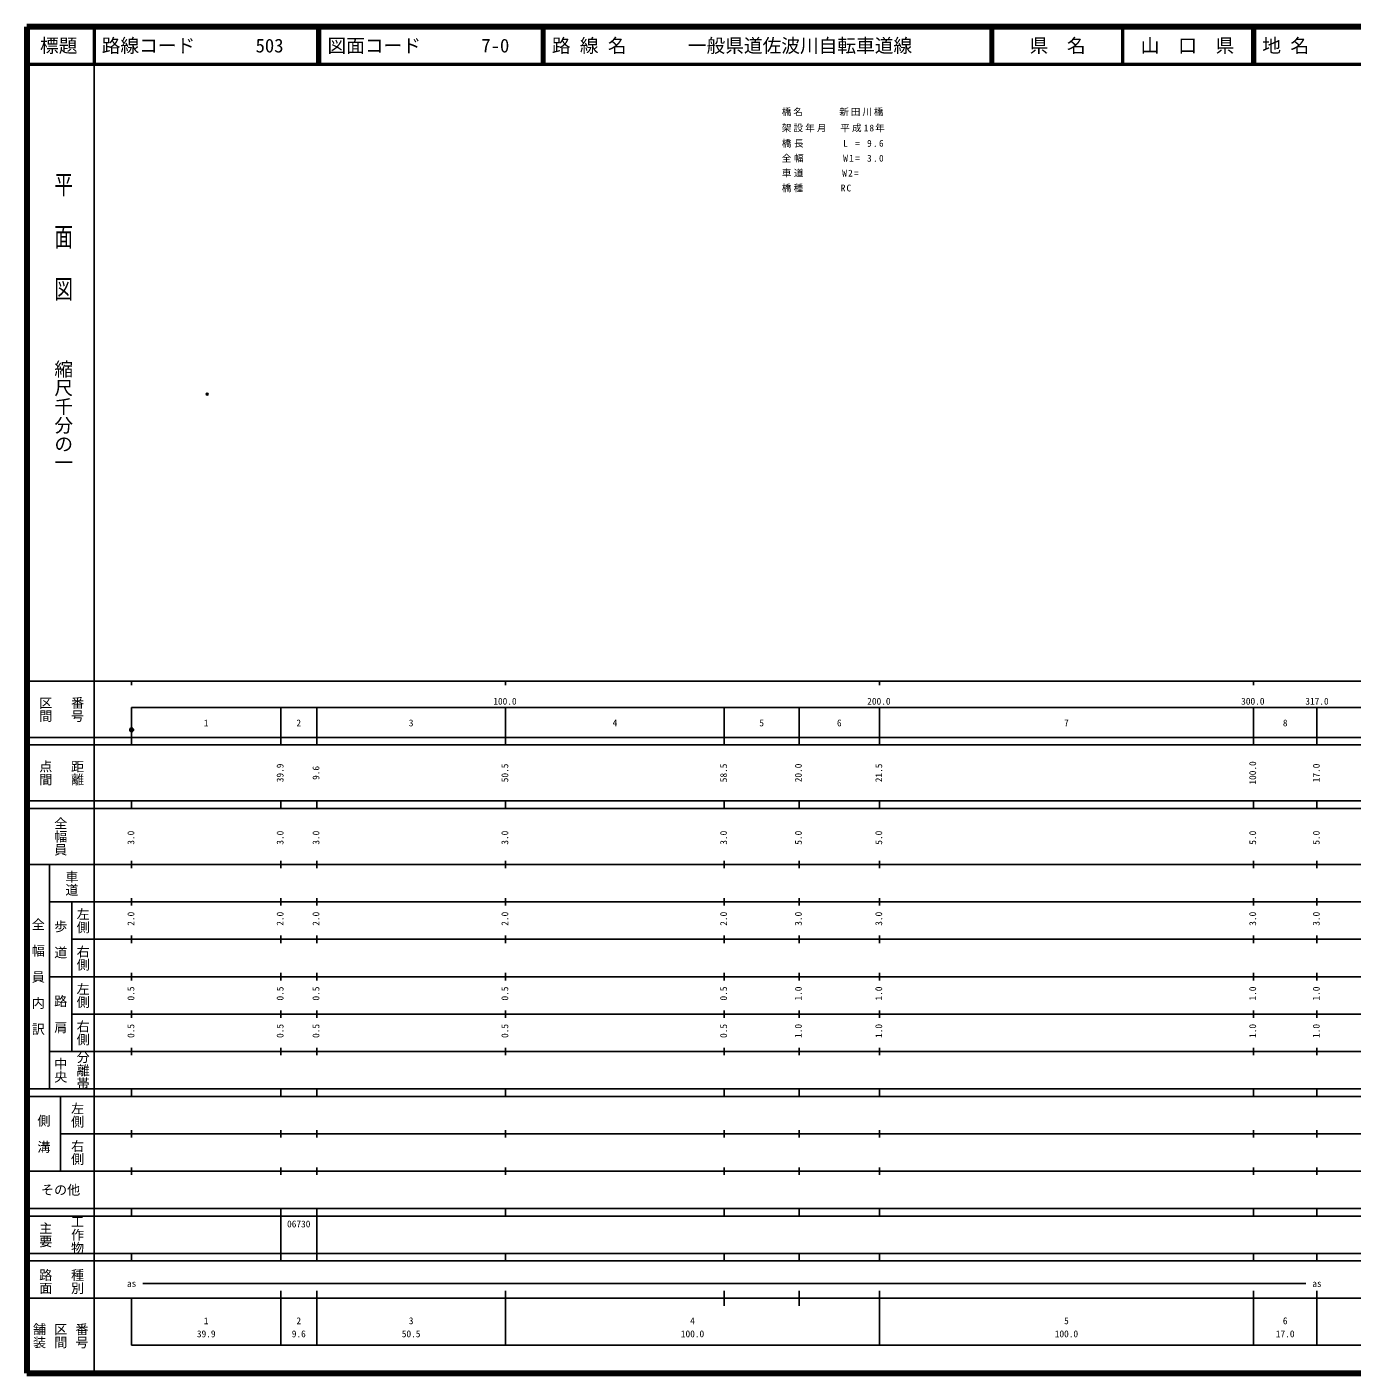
# Model space of a CAD drawing. Units: millimetres on the paper. Extents: x 40 to 680, y 20 to 380.
# Drawn here: x 40 to 394.4, y 20 to 380 of the extents above; entities that cross this region are included whole.
import ezdxf
from ezdxf.enums import TextEntityAlignment as Align

# ---------------------------------------------------------------- set-up
doc = ezdxf.new("R2010")
doc.units = ezdxf.units.MM
doc.header["$PDMODE"] = 32
doc.header["$PDSIZE"] = 0.5
for name, color, linetype in [('M-OTRS', 6, 'Continuous'), ('M-STR-HTXT', 7, 'Continuous'), ('M-TTL-TXT', 7, 'Continuous')]:
    doc.layers.add(name, color=color, linetype=linetype)
for name, color, linetype, lineweight in [('M-TTL', 2, 'Continuous', 140), ('M-TTL-BAND', 7, 'Continuous', 25), ('M-TTL-LINE', 7, 'Continuous', 50)]:
    doc.layers.add(name, color=color, linetype=linetype, lineweight=lineweight)
doc.styles.add('@ＭＳ ゴシック', font='')
doc.styles.add('ＭＳ ゴシック', font='')
doc.styles.get('@ＭＳ ゴシック').set_extended_font_data('@MS Gothic')
doc.styles.get('ＭＳ ゴシック').set_extended_font_data('MS Gothic')

msp = doc.modelspace()

# ---------------------------------------------------------------- hatches: boundary and pattern name
at = {"layer": 'M-TTL-BAND'}
msp.add_hatch(color=256, dxfattribs=at).paths.add_polyline_path([(68.503, 192.015, 1), (67.503, 192.015, 1)])

# ---------------------------------------------------------------- linework, layer by layer
at = {"layer": 'M-OTRS'}
msp.add_point((88.209, 281.808), dxfattribs=at)
at = {"layer": 'M-TTL'}
for p, q in [((40, 380), (40, 20)), ((680, 380), (40, 380)), ((40, 20), (680, 20))]:
    msp.add_line(p, q, dxfattribs=at)
at = {"layer": 'M-TTL-BAND'}
for p, q in [((58, 370), (58, 20)), ((40, 205), (579, 205)), ((68, 205), (68, 204)), ((168, 205), (168, 204)), ((268, 205), (268, 204)), ((368, 205), (368, 204)), ((68, 198), (579, 198)), ((68, 198), (68, 188)), ((107.9, 188), (107.9, 198)), ((117.5, 188), (117.5, 198)), ((168, 188), (168, 198)), ((226.5, 188), (226.5, 198)), ((246.5, 188), (246.5, 198)), ((268, 188), (268, 198)), ((368, 188), (368, 198)), ((385, 188), (385, 198)), ((40, 190), (579, 190)), ((40, 188), (579, 188)), ((40, 173), (579, 173)), ((68, 171), (68, 173)), ((107.9, 171), (107.9, 173)), ((117.5, 171), (117.5, 173)), ((168, 171), (168, 173)), ((226.5, 171), (226.5, 173)), ((246.5, 171), (246.5, 173)), ((268, 171), (268, 173)), ((368, 171), (368, 173)), ((385, 171), (385, 173)), ((40, 171), (579, 171)), ((40, 156), (579, 156)), ((46, 96), (46, 156)), ((68, 155), (68, 157)), ((107.9, 155), (107.9, 157)), ((117.5, 155), (117.5, 157)), ((168, 155), (168, 157)), ((226.5, 155), (226.5, 157)), ((246.5, 155), (246.5, 157)), ((268, 155), (268, 157)), ((368, 155), (368, 157)), ((385, 155), (385, 157)), ((46, 146), (579, 146)), ((52, 146), (52, 106)), ((68, 145), (68, 147)), ((107.9, 145), (107.9, 147)), ((117.5, 145), (117.5, 147)), ((168, 145), (168, 147)), ((226.5, 145), (226.5, 147)), ((246.5, 145), (246.5, 147)), ((268, 145), (268, 147)), ((368, 145), (368, 147)), ((385, 145), (385, 147)), ((68, 135), (68, 137)), ((107.9, 135), (107.9, 137)), ((117.5, 135), (117.5, 137)), ((168, 135), (168, 137)), ((226.5, 135), (226.5, 137)), ((246.5, 135), (246.5, 137)), ((268, 135), (268, 137)), ((368, 135), (368, 137)), ((385, 135), (385, 137)), ((52, 136), (579, 136)), ((46, 126), (579, 126)), ((68, 125), (68, 127)), ((107.9, 125), (107.9, 127)), ((117.5, 125), (117.5, 127)), ((168, 125), (168, 127)), ((226.5, 125), (226.5, 127)), ((246.5, 125), (246.5, 127)), ((268, 125), (268, 127)), ((368, 125), (368, 127)), ((385, 125), (385, 127)), ((52, 116), (579, 116)), ((68, 115), (68, 117)), ((107.9, 115), (107.9, 117)), ((117.5, 115), (117.5, 117)), ((168, 115), (168, 117)), ((226.5, 115), (226.5, 117)), ((246.5, 115), (246.5, 117)), ((268, 115), (268, 117)), ((368, 115), (368, 117)), ((385, 115), (385, 117)), ((46, 106), (579, 106)), ((68, 105), (68, 107)), ((107.9, 105), (107.9, 107)), ((117.5, 105), (117.5, 107)), ((168, 105), (168, 107)), ((226.5, 105), (226.5, 107)), ((246.5, 105), (246.5, 107)), ((268, 105), (268, 107)), ((368, 105), (368, 107)), ((385, 105), (385, 107)), ((40, 96), (579, 96)), ((40, 94), (579, 94)), ((49, 94), (49, 74)), ((68, 94), (68, 96)), ((107.9, 94), (107.9, 96)), ((117.5, 94), (117.5, 96)), ((168, 94), (168, 96)), ((226.5, 94), (226.5, 96)), ((246.5, 94), (246.5, 96)), ((268, 94), (268, 96)), ((368, 94), (368, 96)), ((385, 94), (385, 96)), ((49, 84), (579, 84)), ((68, 83), (68, 85)), ((107.9, 83), (107.9, 85)), ((117.5, 83), (117.5, 85)), ((168, 83), (168, 85)), ((226.5, 83), (226.5, 85)), ((246.5, 83), (246.5, 85)), ((268, 83), (268, 85)), ((368, 83), (368, 85)), ((385, 83), (385, 85)), ((40, 74), (579, 74)), ((68, 73), (68, 75)), ((107.9, 73), (107.9, 75)), ((117.5, 73), (117.5, 75)), ((168, 73), (168, 75)), ((226.5, 73), (226.5, 75)), ((246.5, 73), (246.5, 75)), ((268, 73), (268, 75)), ((368, 73), (368, 75)), ((385, 73), (385, 75)), ((40, 64), (579, 64)), ((40, 62), (579, 62)), ((68, 62), (68, 64)), ((107.9, 62), (107.9, 64)), ((107.9, 52), (107.9, 62)), ((117.5, 62), (117.5, 64)), ((117.5, 52), (117.5, 62)), ((168, 62), (168, 64)), ((226.5, 62), (226.5, 64)), ((246.5, 62), (246.5, 64)), ((268, 62), (268, 64)), ((368, 62), (368, 64)), ((385, 62), (385, 64)), ((40, 52), (579, 52)), ((68, 50), (68, 52)), ((107.9, 50), (107.9, 52)), ((117.5, 50), (117.5, 52)), ((168, 50), (168, 52)), ((226.5, 50), (226.5, 52)), ((246.5, 50), (246.5, 52)), ((268, 50), (268, 52)), ((368, 50), (368, 52)), ((385, 50), (385, 52)), ((40, 50), (579, 50)), ((71, 44), (382, 44)), ((40, 40), (579, 40)), ((68, 40), (68, 27.5)), ((107.9, 27.5), (107.9, 42)), ((117.5, 27.5), (117.5, 42)), ((168, 27.5), (168, 42)), ((226.5, 38), (226.5, 42)), ((246.5, 38), (246.5, 42)), ((268, 27.5), (268, 42)), ((368, 27.5), (368, 42)), ((385, 27.5), (385, 42)), ((68, 27.5), (579, 27.5))]:
    msp.add_line(p, q, dxfattribs=at)
msp.add_circle((68.003, 192.015), 0.5, dxfattribs=at)
at = {"layer": 'M-TTL-LINE'}
for p, q in [((58, 380), (58, 370)), ((117.75, 380), (117.75, 370)), ((118.25, 380), (118.25, 370)), ((177.75, 380), (177.75, 370)), ((178.25, 380), (178.25, 370)), ((297.75, 380), (297.75, 370)), ((298.25, 380), (298.25, 370)), ((333, 380), (333, 370)), ((367.75, 380), (367.75, 370)), ((368.25, 380), (368.25, 370)), ((40, 370), (680, 370))]:
    msp.add_line(p, q, dxfattribs=at)

# ---------------------------------------------------------------- texts
at = {"layer": 'M-STR-HTXT', "char_height": 1.833, "attachment_point": 7, "style": 'ＭＳ ゴシック'}
for s, insert in [('\\T1.2;橋名\u3000\u3000\u3000新田川橋', (241.867, 356.129)), ('\\T1.22;架設年月\u3000平成18年', (241.867, 351.834)), ('\\T1.28;橋長\u3000\u3000\u3000L\\~=\\~9.6', (241.867, 347.736)), ('\\T1.28;全幅\u3000\u3000\u3000W1=\\~3.0', (241.867, 343.756)), ('\\T1.26;車道\u3000\u3000\u3000W2=\\~', (241.867, 339.776)), ('\\T1.23;橋種\u3000\u3000\u3000RC', (241.867, 335.796))]:
    msp.add_mtext(s, dxfattribs=dict(at, insert=insert))
at = {"layer": 'M-TTL-BAND', "style": '@ＭＳ ゴシック', "width": 1.4}
msp.add_text('平  面  図', height=3.666, rotation=270, dxfattribs=at).set_placement((49.777, 306.475), align=Align.MIDDLE_RIGHT)
at = {"layer": 'M-TTL-BAND', "style": '@ＭＳ ゴシック'}
msp.add_text('縮尺千分の一', height=3.666, rotation=270, dxfattribs=at).set_placement((49.777, 261.03), align=Align.MIDDLE_RIGHT)
for s, p in [('区間', (45, 197.5)), ('番号', (53.5, 197.5)), ('点間', (45, 180.5)), ('距離', (53.5, 180.5)), ('全幅員', (49, 163.5)), ('車道', (52, 151)), ('左側', (55, 141)), ('全\u3000幅\u3000員\u3000内\u3000訳', (43, 126)), ('歩\u3000道', (49, 136)), ('右側', (55, 131)), ('左側', (55, 121)), ('路\u3000肩', (49, 116)), ('右側', (55, 111)), ('分離帯', (55, 101)), ('中央', (49, 101)), ('左側', (53.5, 89)), ('側\u3000溝', (44.5, 84)), ('右側', (53.5, 79)), ('工作物', (53.5, 57)), ('主要', (45, 57)), ('路面', (45, 44.5)), ('種別', (53.5, 44.5)), ('舗装', (43.333, 30)), ('区間', (49, 30)), ('番号', (54.667, 30))]:
    msp.add_text(s, height=2.566, rotation=270, dxfattribs=at).set_placement(p, align=Align.MIDDLE_CENTER)
at = {"layer": 'M-TTL-BAND', "style": 'ＭＳ ゴシック'}
for s, p in [('100.0', (167.844, 198.195)), ('200.0', (267.844, 198.195)), ('300.0', (367.844, 198.195)), ('317.0', (385, 198.195)), ('1', (87.95, 192.405)), ('2', (112.7, 192.405)), ('3', (142.75, 192.405)), ('4', (197.25, 192.405)), ('5', (236.5, 192.405)), ('6', (257.25, 192.405)), ('7', (318, 192.405)), ('8', (376.5, 192.405)), ('as', (68, 42.5)), ('as', (385, 42.5)), ('1', (87.95, 32.523)), ('2', (112.7, 32.523)), ('3', (142.75, 32.523)), ('4', (218, 32.523)), ('5', (318, 32.523)), ('6', (376.5, 32.523)), ('39.9', (87.95, 29.033)), ('9.6', (112.7, 29.033)), ('50.5', (142.75, 29.033)), ('100.0', (218, 29.033)), ('100.0', (318, 29.033)), ('17.0', (376.5, 29.033))]:
    msp.add_text(s, height=1.833, dxfattribs=at).set_placement(p, align=Align.BOTTOM_CENTER)
for s, p in [('39.9', (109.166, 180.5)), ('9.6', (118.766, 180.5)), ('50.5', (169.266, 180.5)), ('58.5', (227.766, 180.5)), ('20.0', (247.766, 180.5)), ('21.5', (269.266, 180.5)), ('100.0', (369.266, 180.5)), ('17.0', (386.266, 180.5)), ('3.0', (69.266, 163.174)), ('3.0', (109.166, 163.174)), ('3.0', (118.766, 163.174)), ('3.0', (169.266, 163.174)), ('3.0', (227.766, 163.174)), ('5.0', (247.766, 163.174)), ('5.0', (269.266, 163.174)), ('5.0', (369.266, 163.174)), ('5.0', (386.266, 163.174)), ('2.0', (69.266, 141.5)), ('2.0', (109.166, 141.5)), ('2.0', (118.766, 141.5)), ('2.0', (169.266, 141.5)), ('2.0', (227.766, 141.5)), ('3.0', (247.766, 141.5)), ('3.0', (269.266, 141.5)), ('3.0', (369.266, 141.5)), ('3.0', (386.266, 141.5)), ('0.5', (69.266, 121.5)), ('0.5', (109.166, 121.5)), ('0.5', (118.766, 121.5)), ('0.5', (169.266, 121.5)), ('0.5', (227.766, 121.5)), ('1.0', (247.766, 121.5)), ('1.0', (269.266, 121.5)), ('1.0', (369.266, 121.5)), ('1.0', (386.266, 121.5)), ('0.5', (69.266, 111.5)), ('0.5', (109.166, 111.5)), ('0.5', (118.766, 111.5)), ('0.5', (169.266, 111.5)), ('0.5', (227.766, 111.5)), ('1.0', (247.766, 111.5)), ('1.0', (269.266, 111.5)), ('1.0', (369.266, 111.5)), ('1.0', (386.266, 111.5))]:
    msp.add_text(s, height=1.833, rotation=90, dxfattribs=at).set_placement(p, align=Align.BOTTOM_CENTER)
msp.add_text('その他', height=2.566, dxfattribs=at).set_placement((49, 69), align=Align.MIDDLE_CENTER)
msp.add_text('06730', height=1.833, dxfattribs=at).set_placement((109.575, 58.405), align=Align.BOTTOM_LEFT)
at = {"layer": 'M-TTL-TXT', "style": 'ＭＳ ゴシック'}
for s, p in [('標題', (48.5, 375)), ('県\u3000名', (315.625, 375)), ('山\u3000口\u3000県', (350.375, 375))]:
    msp.add_text(s, height=3.666, dxfattribs=at).set_placement(p, align=Align.MIDDLE_CENTER)
for s, p in [('路線コード', (60, 375)), ('503', (101.142, 375)), ('図面コード', (120.38, 375)), ('7-0', (161.521, 375)), ('路 線 名', (180.38, 375)), ('一般県道佐波川自転車道線', (216.734, 375)), ('地 名', (370.38, 375))]:
    msp.add_text(s, height=3.666, dxfattribs=at).set_placement(p, align=Align.MIDDLE_LEFT)

doc.saveas('drawing.dxf')
